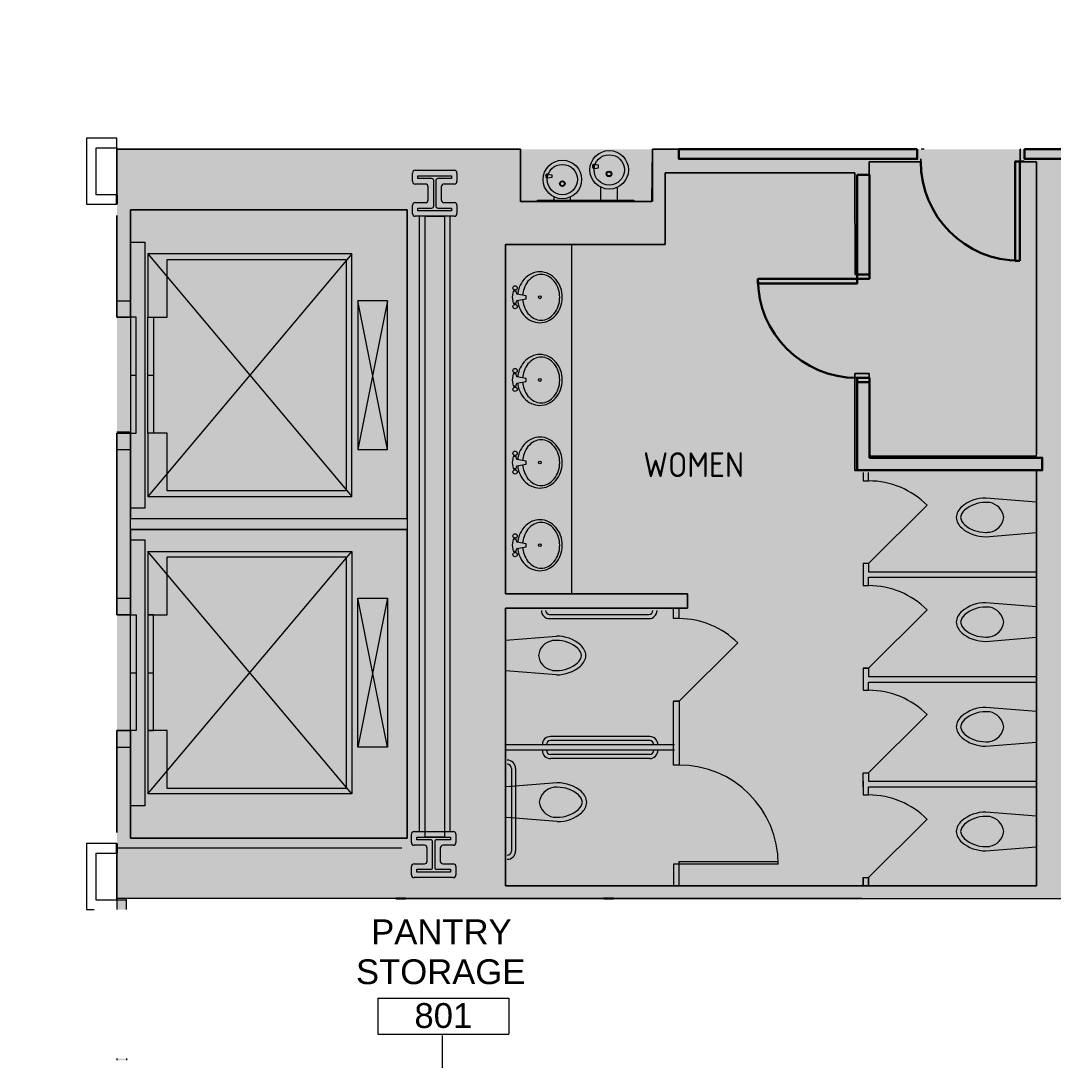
# Model space of a CAD drawing. Header units: inches. Extents: x 1 to 4637, y -664 to 702.
# Drawn here: x 2427.8 to 2802.5, y -177.2 to 200 of the extents above; entities that cross this region are included whole.
import ezdxf

# ---------------------------------------------------------------- set-up
doc = ezdxf.new("R2010")
doc.units = ezdxf.units.IN
doc.header["$MEASUREMENT"] = 0
for name, color, linetype, lineweight in [('A-AREA-IDEN', 2, 'Continuous', 20), ('A-DETL-GENF', 92, 'Continuous', 9), ('A-DOOR', 31, 'Continuous', 9), ('A-WALL', 113, 'Continuous', 50), ('A-WALL-PATT', 111, 'Continuous', 13), ('B-BASE', 7, 'Continuous', 9), ('BB-PART-WALL', 7, 'Continuous', 9), ('MA-2900-8th-120718_dwg', 7, 'Continuous', 9), ('NABCA_dwg', 8, 'Continuous', 9), ('Q-CASE', 31, 'Continuous', 9), ('WB-N-Part', 7, 'Continuous', 9)]:
    doc.layers.add(name, color=color, linetype=linetype, lineweight=lineweight)
doc.styles.add('Arial', font='arial.ttf', dxfattribs={"height": 9})
doc.styles.add('ISOCP', font='isocp___.ttf', dxfattribs={"height": 9})

# ---------------------------------------------------------------- blocks, each defined once
blk = doc.blocks.new('NABCA_dwg_MA-2900-8th-120718_dwg-2391440-New Construction - Test Fit Plan-2421454-New Construction - Tel_Data_Elec Plan')
at = {"layer": 'A-DOOR'}
h = blk.add_hatch(color=7, dxfattribs=at)
h.paths.add_polyline_path([(-6669.92, -3171.61), (-6665.42, -3171.61), (-6665.42, -3170.11), (-6669.92, -3170.11)], flags=0)
h.paths.add_polyline_path([(-6665.48, -3134.11), (-6665.42, -3134.11), (-6665.42, -3132.61), (-6669.92, -3132.61), (-6669.92, -3134.11)], flags=0)
at = {"layer": 'A-WALL-PATT', "lineweight": 9}
h = blk.add_hatch(color=7, dxfattribs=at)
h.paths.add_polyline_path([(-6604.73, -3090.6), (-6489.58, -3090.6), (-6489.58, -3087.1), (-6609.08, -3087.1), (-6609.08, -3090.6)], flags=0)
h.paths.add_polyline_path([(-6670.73, -3090.6), (-6648.08, -3090.6), (-6648.08, -3087.1), (-6734.58, -3087.1), (-6734.58, -3090.6), (-6708.88, -3090.6)], flags=0)
h = blk.add_hatch(color=7, dxfattribs=at)
h.paths.add_polyline_path([(-6669.92, -3203.61), (-6665.42, -3203.61), (-6665.42, -3171.61), (-6669.92, -3171.61), (-6669.92, -3199.16)], flags=0)
h.paths.add_polyline_path([(-6669.92, -3132.61), (-6665.42, -3132.61), (-6665.42, -3096.36), (-6669.92, -3096.36), (-6669.92, -3132.48)], flags=0)
blk.add_hatch(color=7, dxfattribs=at).paths.add_polyline_path([(-6604.73, -3203.61), (-6602.67, -3203.61), (-6602.67, -3199.11), (-6665.42, -3199.11), (-6665.42, -3203.61)], flags=0)
at = {"layer": 'B-BASE'}
h = blk.add_hatch(color=256, dxfattribs=at)
h.paths.add_polyline_path([(-6416.73, -3359.1), (-6415.31, -3357.79), (-6414.14, -3359.1), (-6142.46, -3359.09), (-6142.46, -3205.14), (-6143.67, -3205.14), (-6143.67, -3197.14), (-6142.46, -3197.14), (-6142.46, -3112.14), (-6144.21, -3112.14), (-6144.21, -3110.64), (-6142.46, -3110.64), (-6142.46, -3087.1), (-6153.09, -3087.1), (-6153.09, -3091.73), (-6147.09, -3091.73), (-6147.09, -3201.83), (-6153.09, -3201.83), (-6153.09, -3206.46), (-6147.09, -3206.46), (-6147.09, -3354.48), (-6243.09, -3354.48), (-6243.09, -3206.46), (-6189.09, -3206.4), (-6189.09, -3201.83), (-6243.09, -3201.83), (-6243.09, -3091.73), (-6189.09, -3091.73), (-6189.09, -3087.1), (-6330.83, -3087.1), (-6330.83, -3091.6), (-6266.33, -3091.6), (-6266.33, -3330.1), (-6366.33, -3330.1), (-6366.33, -3091.6), (-6362.33, -3091.6), (-6362.03, -3087.1), (-6375.33, -3087.1), (-6375.33, -3095.35), (-6393.46, -3095.35), (-6393.46, -3087.1), (-6409.29, -3087.1), (-6409.29, -3089.75), (-6415.29, -3089.75), (-6415.29, -3094.38), (-6409.29, -3094.38), (-6409.29, -3104.5), (-6415.29, -3104.5), (-6415.29, -3109.13), (-6409.33, -3109.13), (-6409.33, -3314.98), (-6560.46, -3314.98), (-6560.46, -3272.77), (-6584.48, -3272.77), (-6584.48, -3118.23), (-6469.29, -3118.23), (-6469.29, -3109.13), (-6451.29, -3109.13), (-6451.29, -3104.5), (-6457.29, -3104.5), (-6457.29, -3094.38), (-6451.33, -3094.38), (-6451.33, -3089.75), (-6457.29, -3089.75), (-6457.29, -3087.1), (-6489.58, -3087.1), (-6489.58, -3090.6), (-6543.45, -3091.13), (-6543.45, -3090.6), (-6562.94, -3090.6), (-6562.94, -3091.32), (-6594.77, -3091.63), (-6594.77, -3090.6), (-6610.58, -3090.6), (-6610.58, -3087.1), (-6610.73, -3087.1), (-6610.73, -3091.73), (-6604.73, -3091.73), (-6604.73, -3198.48), (-6665.42, -3198.48), (-6665.42, -3199.11), (-6602.67, -3199.11), (-6602.67, -3203.61), (-6669.92, -3203.61), (-6669.92, -3170.11), (-6665.48, -3170.11), (-6665.48, -3168.48), (-6670.73, -3168.56), (-6670.73, -3203.73), (-6604.73, -3203.73), (-6604.73, -3354.48), (-6797.5, -3354.48), (-6797.5, -3253.73), (-6731.5, -3253.73), (-6731.5, -3248.48), (-6797.5, -3248.48), (-6797.5, -3121.73), (-6739.5, -3121.73), (-6739.5, -3095.73), (-6670.73, -3095.73), (-6670.65, -3132.48), (-6669.92, -3132.48), (-6669.92, -3096.36), (-6665.48, -3096.36), (-6665.48, -3091.73), (-6646.73, -3091.73), (-6646.73, -3090.6), (-6734.58, -3090.6), (-6734.58, -3087.1), (-6744.12, -3087.1), (-6744.37, -3106.1), (-6792.12, -3106.1), (-6792.12, -3087.1), (-6938.58, -3087.1), (-6938.58, -3148.1), (-6933.58, -3148.1), (-6933.58, -3109.1), (-6833.2, -3109.1), (-6833.2, -3221.1), (-6933.58, -3221.1), (-6933.58, -3190.1), (-6938.58, -3190.1), (-6938.58, -3256.1), (-6933.58, -3256.1), (-6933.58, -3225.1), (-6833.2, -3225.1), (-6833.2, -3337.1), (-6933.58, -3337.1), (-6933.58, -3298.1), (-6938.58, -3298.1), (-6938.58, -3359.1), (-6928.56, -3359.09), (-6471.28, -3359.1)], flags=0)
h.paths.add_polyline_path([(-6415.14, -3357.6), (-6416.48, -3357.6), (-6415.14, -3349.6), (-6398.48, -3349.6), (-6411.67, -3357.6), (-6414.72, -3357.6)], flags=0)
h.paths.add_polyline_path([(-6352.48, -3357.6), (-6358.67, -3357.6), (-6263.04, -3355.02), (-6263.04, -3357.6), (-6347.56, -3357.6)], flags=0)
h.paths.add_polyline_path([(-6543.88, -3357.6), (-6543.88, -3355.97), (-6477.71, -3357.6)], flags=0)
h.paths.add_polyline_path([(-6394.36, -3347.1), (-6414.72, -3347.1), (-6413.38, -3339.1), (-6381.17, -3339.1), (-6381.83, -3339.5)], flags=0)
h.paths.add_polyline_path([(-6405.83, -3331.1), (-6405.83, -3265.1), (-6381.83, -3265.1), (-6381.83, -3331.1), (-6396.74, -3331.1)], flags=0)
h.paths.add_polyline_path([(-6565.13, -3331.1), (-6580.98, -3331.1), (-6580.98, -3277.1), (-6563.96, -3277.1), (-6563.96, -3331.1)], flags=0)
h.paths.add_polyline_path([(-6375.33, -3261.6), (-6404.4, -3261.6), (-6404.4, -3194.15), (-6375.33, -3194.15), (-6375.33, -3215.8)], flags=0)
h.paths.add_polyline_path([(-6819.7, -3235.92), (-6826.7, -3230.31), (-6826.7, -3226.08), (-6819.7, -3231.45)], flags=0)
h.paths.add_polyline_path([(-6381.83, -3190.65), (-6405.83, -3190.65), (-6405.83, -3112.63), (-6381.83, -3112.63), (-6381.83, -3131.04)], flags=0)
h.paths.add_polyline_path([(-6819.7, -3113.87), (-6826.54, -3111.46), (-6819.7, -3111.46)], flags=0)
h.paths.add_polyline_path([(-6583.06, -3112.6), (-6594.77, -3112.6), (-6594.77, -3100.6), (-6562.94, -3100.6), (-6562.94, -3112.6)], flags=0)
h.paths.add_polyline_path([(-6543.45, -3112.6), (-6543.45, -3100.6), (-6473.41, -3100.6), (-6473.41, -3112.6)], flags=0)
h.paths.add_polyline_path([(-6473.41, -3096.23), (-6480.48, -3096.23), (-6489.58, -3090.6), (-6485.69, -3090.35), (-6484.21, -3091.58), (-6466.5, -3094.82), (-6459.1, -3088.62), (-6458.79, -3088.62), (-6458.79, -3096.23), (-6471.28, -3096.23)], flags=0)
h = blk.add_hatch(color=256, dxfattribs=at)
h.paths.add_polyline_path([(-6819.7, -3235.92), (-6819.7, -3231.45), (-6826.7, -3226.08), (-6826.7, -3230.31), (-6825.28, -3231.45)], flags=0)
h.paths.add_polyline_path([(-6819.7, -3113.87), (-6819.7, -3111.46), (-6826.54, -3111.46), (-6821.66, -3113.18)], flags=0)
at = {"layer": 'BB-PART-WALL'}
h = blk.add_hatch(color=256, dxfattribs=at)
h.paths.add_polyline_path([(-6935.08, -3417.74), (-6935.08, -3417.14), (-6938.58, -3417.14), (-6938.58, -3417.74), (-6937.97, -3417.74)], flags=0)
h.paths.add_polyline_path([(-6938.58, -3363.1), (-6935.08, -3363.1), (-6935.08, -3359.6), (-6938.58, -3359.6)], flags=0)
at = {"layer": 'A-DOOR', "color": 10, "lineweight": 30}
for p, q in [((-6609.3, -3091.6), (-6610.8, -3091.6)), ((-6669.92, -3132.48), (-6670.73, -3132.48))]:
    blk.add_line(p, q, dxfattribs=at)
at = {"layer": 'A-DOOR', "color": 10, "lineweight": 30, "flags": 128}
for points in [[(-6610.8, -3127.6), (-6612.55, -3127.6), (-6612.55, -3091.6), (-6610.8, -3091.6)], [(-6705.92, -3134.11), (-6705.92, -3135.86), (-6669.92, -3135.86), (-6669.92, -3134.11)], [(-6669.92, -3132.61), (-6669.92, -3134.11), (-6665.42, -3134.11), (-6665.42, -3132.61)], [(-6665.42, -3171.61), (-6665.42, -3170.11), (-6669.92, -3170.11), (-6669.92, -3171.61)]]:
    blk.add_lwpolyline(points, close=True, dxfattribs=at)
at = {"layer": 'A-DOOR', "color": 10, "lineweight": 30}
for centre in [(-6610.8, -3091.6), (-6669.92, -3134.11)]:
    blk.add_arc(centre, 36, 180, 270, dxfattribs=at)
at = {"layer": 'A-WALL', "color": 10, "lineweight": 30}
for p, q in [((-6938.58, -3107.1), (-6938.58, -3103.6)), ((-6938.58, -3342.6), (-6938.58, -3339.1)), ((-6833.83, -3359.09), (-6837.33, -3359.09)), ((-6758.33, -3359.09), (-6761.83, -3359.09))]:
    blk.add_line(p, q, dxfattribs=at)
at = {"layer": 'A-WALL', "color": 10, "lineweight": 30, "flags": 128}
for points in [[(-6648.08, -3087.1), (-6734.58, -3087.1), (-6734.58, -3090.6), (-6648.08, -3090.6)], [(-6669.92, -3096.36), (-6669.92, -3132.61), (-6665.42, -3132.61), (-6665.42, -3096.36)], [(-6665.42, -3199.11), (-6665.42, -3171.61), (-6669.92, -3171.61), (-6669.92, -3203.61), (-6602.67, -3203.61), (-6602.67, -3199.11)]]:
    blk.add_lwpolyline(points, close=True, dxfattribs=at)
blk.add_lwpolyline([(-6489.58, -3087.1), (-6609.08, -3087.1), (-6609.08, -3090.6), (-6489.58, -3090.6)], dxfattribs=at)
at = {"layer": 'B-BASE'}
for p, q in [((-6645.61, -3087.1), (-6646.58, -3087.1)), ((-6831.28, -3098.75), (-6831.28, -3095.75)), ((-6830.28, -3094.75), (-6816.12, -3094.75)), ((-6815.12, -3095.75), (-6815.12, -3098.75)), ((-6826.58, -3099.75), (-6830.28, -3099.75)), ((-6825.58, -3105.46), (-6825.58, -3100.75)), ((-6823.58, -3107.71), (-6823.58, -3098.5)), ((-6822.83, -3098.5), (-6822.83, -3107.71)), ((-6820.83, -3100.75), (-6820.83, -3105.46)), ((-6816.12, -3099.75), (-6819.83, -3099.75)), ((-6831.28, -3110.46), (-6831.28, -3107.46)), ((-6830.28, -3106.46), (-6826.58, -3106.46)), ((-6819.83, -3106.46), (-6816.12, -3106.46)), ((-6815.12, -3107.46), (-6815.12, -3110.46)), ((-6816.12, -3111.46), (-6830.28, -3111.46)), ((-6828.7, -3334.75), (-6828.7, -3111.46)), ((-6817.7, -3111.46), (-6817.7, -3334.75)), ((-6938.58, -3142.1), (-6933.58, -3142.1)), ((-6933.58, -3169.1), (-6931.58, -3169.1)), ((-6927.33, -3169.1), (-6925.33, -3169.1)), ((-6938.58, -3189.67), (-6933.58, -3189.67)), ((-6938.58, -3196.1), (-6933.58, -3196.1)), ((-6933.58, -3221.1), (-6833.2, -3221.1)), ((-6933.58, -3225.1), (-6833.2, -3225.1)), ((-6927.33, -3233.1), (-6853.33, -3233.1)), ((-6938.58, -3250.1), (-6933.58, -3250.1)), ((-6734.5, -3257.48), (-6734.5, -3253.73)), ((-6745.5, -3256.1), (-6781.5, -3256.1)), ((-6745.5, -3257.6), (-6781.5, -3257.6)), ((-6734.5, -3287.48), (-6713.23, -3266.31)), ((-6933.58, -3277.1), (-6931.58, -3277.1)), ((-6927.33, -3277.1), (-6925.33, -3277.1)), ((-6938.58, -3298.1), (-6938.58, -3335.1)), ((-6745.18, -3300.26), (-6781.18, -3300.26)), ((-6938.58, -3304.1), (-6933.58, -3304.1)), ((-6736.18, -3303.26), (-6797.18, -3303.26)), ((-6745.18, -3301.76), (-6781.18, -3301.76)), ((-6736.18, -3305.26), (-6797.18, -3305.26)), ((-6745.18, -3306.76), (-6781.18, -3306.76)), ((-6745.18, -3308.26), (-6781.18, -3308.26)), ((-6795.37, -3311.83), (-6795.37, -3341.83)), ((-6793.87, -3311.83), (-6793.87, -3341.83)), ((-6830.66, -3334.75), (-6816.5, -3334.75)), ((-6831.66, -3338.75), (-6831.66, -3335.75)), ((-6823.95, -3347.71), (-6823.95, -3338.5)), ((-6823.2, -3338.5), (-6823.2, -3347.71)), ((-6815.5, -3335.75), (-6815.5, -3338.75)), ((-6938.58, -3340.6), (-6835.08, -3340.6)), ((-6826.95, -3339.75), (-6830.66, -3339.75)), ((-6825.95, -3345.46), (-6825.95, -3340.75)), ((-6821.2, -3340.75), (-6821.2, -3345.46)), ((-6816.5, -3339.75), (-6820.2, -3339.75)), ((-6831.66, -3350.46), (-6831.66, -3347.46)), ((-6830.66, -3346.46), (-6826.95, -3346.46)), ((-6820.2, -3346.46), (-6816.5, -3346.46)), ((-6815.5, -3347.46), (-6815.5, -3350.46)), ((-6816.5, -3351.46), (-6830.66, -3351.46))]:
    blk.add_line(p, q, dxfattribs=at)
at = {"layer": 'B-BASE', "flags": 128}
for points in [[(-6938.58, -3086.6), (-6938.58, -3103.6)], [(-6665.48, -3096.36), (-6665.48, -3091.73), (-6646.73, -3091.73), (-6646.73, -3090.6), (-6646.73, -3091.73), (-6665.48, -3091.73)], [(-6938.58, -3111.1), (-6938.58, -3113.6), (-6938.58, -3148.1), (-6933.58, -3148.1), (-6933.58, -3190.1), (-6931.58, -3190.1), (-6931.58, -3148.1), (-6933.58, -3148.1), (-6933.58, -3109.1), (-6833.2, -3109.1), (-6833.2, -3337.1), (-6933.58, -3337.1), (-6933.58, -3298.1), (-6933.58, -3256.1), (-6931.58, -3256.1), (-6931.58, -3298.1), (-6933.58, -3298.1), (-6938.58, -3298.1), (-6938.58, -3335.1), (-6938.58, -3298.1), (-6933.58, -3298.1), (-6933.58, -3337.1), (-6833.2, -3337.1), (-6833.2, -3225.1), (-6933.58, -3225.1), (-6933.58, -3256.1), (-6938.58, -3256.1), (-6938.58, -3190.1), (-6933.58, -3190.1), (-6933.58, -3221.1), (-6833.2, -3221.1), (-6833.2, -3109.1), (-6933.58, -3109.1), (-6933.58, -3148.1), (-6938.58, -3148.1)], [(-6819.7, -3111.46), (-6819.7, -3336.75), (-6826.7, -3336.75), (-6826.7, -3111.46)], [(-6773.5, -3248.48), (-6797.5, -3248.48), (-6797.5, -3121.73), (-6773.5, -3121.73)], [(-6927.33, -3148.1), (-6925.33, -3148.1), (-6925.33, -3190.1), (-6927.33, -3190.1)], [(-6927.33, -3298.1), (-6925.33, -3298.1), (-6925.33, -3256.1), (-6927.33, -3256.1)], [(-6736.5, -3287.48), (-6734.5, -3287.48)]]:
    blk.add_lwpolyline(points, close=True, dxfattribs=at)
for points in [[(-6744.37, -3106.1), (-6792.12, -3106.1), (-6792.12, -3087.1), (-6836.72, -3087.1), (-6938.58, -3087.1), (-6792.12, -3087.1), (-6792.12, -3106.1), (-6744.37, -3106.1), (-6744.12, -3087.1), (-6734.58, -3087.1), (-6744.12, -3087.1), (-6744.12, -3106.1)], [(-6604.73, -3198.48), (-6665.42, -3198.48), (-6604.73, -3198.48), (-6604.73, -3091.73), (-6610.73, -3091.73), (-6610.73, -3087.1), (-6610.58, -3087.1), (-6610.73, -3087.1), (-6610.73, -3091.73), (-6604.73, -3091.73), (-6604.73, -3197.73)], [(-6824.33, -3097.75), (-6829.28, -3097.75), (-6829.28, -3096.75), (-6817.12, -3096.75), (-6817.12, -3097.75), (-6822.08, -3097.75)], [(-6670.73, -3168.56), (-6670.73, -3203.73), (-6604.73, -3203.73), (-6604.73, -3354.48), (-6797.5, -3354.48), (-6797.5, -3253.73), (-6731.5, -3253.73), (-6731.5, -3248.48), (-6797.5, -3248.48), (-6797.5, -3121.73), (-6739.5, -3121.73), (-6739.5, -3095.73), (-6670.73, -3095.73), (-6670.65, -3132.48), (-6669.92, -3132.48)], [(-6670.65, -3132.48), (-6670.73, -3095.73), (-6739.5, -3095.73), (-6739.5, -3121.73), (-6797.5, -3121.73), (-6797.5, -3248.48), (-6731.5, -3248.48), (-6731.5, -3253.73), (-6797.5, -3253.73), (-6797.5, -3354.48), (-6604.73, -3354.48), (-6604.73, -3203.73), (-6670.73, -3203.73), (-6670.73, -3168.56), (-6665.48, -3168.48), (-6665.48, -3170.11), (-6665.48, -3168.48), (-6670.73, -3168.48)], [(-6822.08, -3108.46), (-6817.12, -3108.46), (-6817.12, -3109.46), (-6829.28, -3109.46), (-6829.28, -3108.46), (-6824.33, -3108.46)], [(-6933.58, -3120.83), (-6928.45, -3120.83), (-6928.45, -3169.1), (-6928.45, -3217.37), (-6933.58, -3217.37)], [(-6853.33, -3125.1), (-6927.33, -3125.1), (-6853.33, -3213.1), (-6853.33, -3125.1), (-6927.33, -3213.1), (-6853.33, -3213.1)], [(-6927.33, -3125.1), (-6927.33, -3148.1), (-6920.33, -3148.1), (-6920.33, -3127.1), (-6855.33, -3127.1), (-6855.33, -3211.1), (-6920.33, -3211.1), (-6920.33, -3190.1), (-6927.33, -3190.1), (-6927.33, -3213.1)], [(-6840.38, -3196.1), (-6840.38, -3142.1), (-6851.13, -3196.1)], [(-6840.38, -3142.1), (-6851.11, -3142.1), (-6851.11, -3196.1), (-6840.38, -3196.1), (-6851.13, -3142.1)], [(-6938.58, -3190.1), (-6938.58, -3256.1), (-6933.58, -3256.1), (-6933.58, -3190.1)], [(-6667.73, -3204.48), (-6667.73, -3207.48), (-6665.73, -3207.48), (-6665.73, -3204.48)], [(-6644.47, -3216.31), (-6665.73, -3237.48), (-6665.73, -3240.48), (-6604.73, -3240.48)], [(-6933.58, -3228.83), (-6928.45, -3228.83), (-6928.45, -3277.1), (-6928.45, -3325.37), (-6933.58, -3325.37)], [(-6853.33, -3321.1), (-6927.33, -3233.1), (-6927.33, -3256.1), (-6920.33, -3256.1), (-6920.33, -3235.1), (-6855.33, -3235.1), (-6855.33, -3319.1), (-6920.33, -3319.1), (-6920.33, -3298.1), (-6927.33, -3298.1), (-6927.33, -3321.1), (-6853.33, -3233.1), (-6853.33, -3321.1), (-6927.33, -3321.1)], [(-6665.73, -3237.48), (-6667.73, -3237.48), (-6667.73, -3245.48), (-6665.73, -3245.48), (-6665.73, -3242.48), (-6604.73, -3242.48)], [(-6840.38, -3250.1), (-6840.38, -3304.1), (-6851.13, -3250.1)], [(-6840.38, -3304.1), (-6851.11, -3304.1), (-6851.11, -3250.1), (-6840.38, -3250.1), (-6851.13, -3304.1)], [(-6734.43, -3257.48), (-6736.5, -3257.48), (-6736.5, -3253.73)], [(-6644.47, -3254.31), (-6665.73, -3275.48), (-6667.73, -3275.48), (-6665.73, -3275.48), (-6665.73, -3278.48), (-6604.73, -3278.48)], [(-6667.73, -3275.48), (-6667.73, -3283.48), (-6665.73, -3283.48), (-6665.73, -3280.48), (-6604.73, -3280.48)], [(-6734.5, -3287.6), (-6734.5, -3310.6), (-6736.5, -3310.6), (-6736.5, -3287.6)], [(-6644.47, -3292.31), (-6665.73, -3313.48), (-6665.73, -3316.48), (-6604.73, -3316.48)], [(-6667.73, -3318.48), (-6667.73, -3313.48), (-6665.73, -3313.48)], [(-6667.73, -3316.48), (-6667.73, -3321.48), (-6665.73, -3321.48), (-6665.73, -3318.48), (-6604.73, -3318.48)], [(-6667.73, -3351.48), (-6667.73, -3354.48), (-6667.73, -3351.48), (-6665.73, -3351.48), (-6665.73, -3354.48), (-6665.73, -3351.48), (-6644.47, -3330.31)], [(-6824.7, -3337.75), (-6829.66, -3337.75), (-6829.66, -3336.75), (-6817.5, -3336.75), (-6817.5, -3337.75), (-6822.45, -3337.75)], [(-6938.58, -3342.6), (-6938.58, -3359.6), (-6938.58, -3342.6), (-6938.58, -3359.6)], [(-6698.5, -3346.6), (-6734.5, -3346.6), (-6734.5, -3345.6), (-6698.5, -3345.6)], [(-6822.45, -3348.46), (-6817.5, -3348.46), (-6817.5, -3349.46), (-6829.66, -3349.46), (-6829.66, -3348.46), (-6824.7, -3348.46)], [(-6734.5, -3354.48), (-6734.5, -3346.6), (-6736.5, -3346.6), (-6736.5, -3354.48)], [(-6833.83, -3359.1), (-6761.83, -3359.1), (-6833.83, -3359.1), (-6761.83, -3359.1)], [(-6758.33, -3359.1), (-6668.19, -3359.1), (-6758.33, -3359.1), (-6668.19, -3359.1)]]:
    blk.add_lwpolyline(points, dxfattribs=at)
at = {"layer": 'B-BASE'}
for centre, radius, start, end in [((-6830.28, -3095.75), 1, 90, 180), ((-6816.12, -3095.75), 1, 0, 90), ((-6830.28, -3098.75), 1, 180, 270), ((-6826.58, -3100.75), 1, 0, 90), ((-6824.33, -3098.5), 0.75, 0, 90), ((-6822.08, -3098.5), 0.75, 90, 180), ((-6819.83, -3100.75), 1, 90, 180), ((-6816.12, -3098.75), 1, 270, 0), ((-6830.28, -3107.46), 1, 90, 180), ((-6826.58, -3105.46), 1, 270, 0), ((-6824.33, -3107.71), 0.75, 270, 0), ((-6822.08, -3107.71), 0.75, 180, 270), ((-6819.83, -3105.46), 1, 180, 270), ((-6816.12, -3107.46), 1, 0, 90), ((-6830.28, -3110.46), 1, 180, 270), ((-6816.12, -3110.46), 1, 270, 0), ((-6665.73, -3237.48), 30, 44.8664, 89.8664), ((-6665.73, -3275.48), 30, 44.8664, 89.8664), ((-6781.5, -3254.48), 3, 180, 270), ((-6781.5, -3254.48), 1.5, 180, 270), ((-6745.5, -3254.48), 1.5, 270, 0), ((-6745.5, -3254.48), 3, 270, 0), ((-6734.5, -3287.48), 30, 44.8664, 89.8664), ((-6665.73, -3313.48), 30, 44.8664, 89.8664), ((-6781.18, -3303.26), 3, 90, 180), ((-6745.18, -3303.26), 3, 0, 90), ((-6781.18, -3303.26), 1.5, 90, 180), ((-6745.18, -3303.26), 1.5, 0, 90), ((-6781.18, -3305.26), 3, 180, 270), ((-6781.18, -3305.26), 1.5, 180, 270), ((-6745.18, -3305.26), 1.5, 270, 0), ((-6745.18, -3305.26), 3, 270, 0), ((-6796.87, -3311.83), 3, 0, 90), ((-6796.87, -3311.83), 1.5, 0, 90), ((-6734.5, -3346.6), 36, 0, 90), ((-6665.73, -3351.48), 30, 44.8664, 89.8664), ((-6830.66, -3335.75), 1, 90, 180), ((-6816.5, -3335.75), 1, 0, 90), ((-6824.7, -3338.5), 0.75, 0, 90), ((-6822.45, -3338.5), 0.75, 90, 180), ((-6830.66, -3338.75), 1, 180, 270), ((-6826.95, -3340.75), 1, 0, 90), ((-6820.2, -3340.75), 1, 90, 180), ((-6816.5, -3338.75), 1, 270, 0), ((-6796.87, -3341.83), 1.5, 270, 0), ((-6796.87, -3341.83), 3, 270, 0), ((-6826.95, -3345.46), 1, 270, 360), ((-6820.2, -3345.46), 1, 180, 270), ((-6830.66, -3347.46), 1, 90, 180), ((-6824.7, -3347.71), 0.75, 270, 0), ((-6822.45, -3347.71), 0.75, 180, 270), ((-6816.5, -3347.46), 1, 0, 90), ((-6830.66, -3350.46), 1, 180, 270), ((-6816.5, -3350.46), 1, 270, 0)]:
    blk.add_arc(centre, radius, start, end, dxfattribs=at)
at = {"layer": 'BB-PART-WALL'}
blk.add_line((-6938.58, -3417.14), (-6938.58, -3417.74), dxfattribs=at)
at = {"layer": 'BB-PART-WALL', "flags": 128}
blk.add_lwpolyline([(-6935.08, -3363.1), (-6935.08, -3359.09), (-6938.58, -3359.1), (-6938.58, -3363.1)], dxfattribs=at)
at = {"layer": 'MA-2900-8th-120718_dwg'}
for p, q in [((-6762.87, -3105.6), (-6762.87, -3100.93)), ((-6756.87, -3105.6), (-6756.87, -3100.93)), ((-6779.87, -3105.6), (-6779.87, -3104.43)), ((-6773.87, -3105.6), (-6773.87, -3104.43)), ((-6797.5, -3305.93), (-6797.5, -3316.98)), ((-6778.72, -3317.09), (-6797.18, -3318.58)), ((-6778.72, -3331.13), (-6797.18, -3329.64))]:
    blk.add_line(p, q, dxfattribs=at)
at = {"layer": 'MA-2900-8th-120718_dwg', "flags": 128}
for points in [[(-6765.23, -3094.1), (-6763.73, -3093.85), (-6763.73, -3092.85), (-6765.23, -3092.6), (-6765.43, -3092.85), (-6765.43, -3093.85)], [(-6780.73, -3097.35), (-6782.23, -3097.6), (-6782.43, -3097.35), (-6782.43, -3096.35), (-6782.23, -3096.1), (-6780.73, -3096.35)], [(-6750.87, -3106.1), (-6785.87, -3106.1), (-6785.87, -3105.6), (-6750.87, -3105.6)], [(-6789.95, -3141.42), (-6789.95, -3140.28), (-6793.37, -3139.73), (-6793.64, -3138.68), (-6794.73, -3138.68), (-6795.1, -3140.85), (-6794.73, -3143.02), (-6793.64, -3143.02), (-6793.37, -3141.97)], [(-6789.95, -3171.42), (-6789.95, -3170.28), (-6793.37, -3169.73), (-6793.64, -3168.68), (-6794.73, -3168.68), (-6795.1, -3170.85), (-6794.73, -3173.02), (-6793.64, -3173.02), (-6793.37, -3171.97)], [(-6789.95, -3201.42), (-6789.95, -3200.28), (-6793.37, -3199.73), (-6793.64, -3198.68), (-6794.73, -3198.68), (-6795.1, -3200.85), (-6794.73, -3203.02), (-6793.64, -3203.02), (-6793.37, -3201.97)], [(-6789.95, -3231.42), (-6789.95, -3230.28), (-6793.37, -3229.73), (-6793.64, -3228.68), (-6794.73, -3228.68), (-6795.1, -3230.85), (-6794.73, -3233.02), (-6793.64, -3233.02), (-6793.37, -3231.97)]]:
    blk.add_lwpolyline(points, close=True, dxfattribs=at)
for points in [[(-6623.2, -3227.75), (-6604.73, -3226.25), (-6604.73, -3215.2), (-6623.2, -3213.71)], [(-6623.2, -3265.75), (-6604.73, -3264.25), (-6604.73, -3253.2), (-6623.2, -3251.71)], [(-6779.03, -3277.87), (-6797.5, -3276.38), (-6797.5, -3265.32), (-6779.03, -3263.83)], [(-6623.2, -3303.75), (-6604.73, -3302.25), (-6604.73, -3291.2), (-6623.2, -3289.71)], [(-6623.2, -3341.75), (-6604.73, -3340.25), (-6604.73, -3329.2), (-6623.2, -3327.71)]]:
    blk.add_lwpolyline(points, dxfattribs=at)
at = {"layer": 'MA-2900-8th-120718_dwg'}
for centre, radius in [((-6759.87, -3094.6), 7), ((-6759.87, -3094.6), 5.5), ((-6776.87, -3098.1), 7), ((-6776.87, -3098.1), 5.5), ((-6759.93, -3096.07), 1), ((-6759.93, -3096.07), 0.75), ((-6776.87, -3099.6), 1), ((-6776.87, -3099.6), 0.75), ((-6794.06, -3137.47), 0.787), ((-6785.01, -3140.85), 0.5), ((-6794.06, -3144.24), 0.787), ((-6794.06, -3167.47), 0.787), ((-6785.01, -3170.85), 0.5), ((-6794.06, -3174.24), 0.787), ((-6794.06, -3197.47), 0.787), ((-6785.01, -3200.85), 0.5), ((-6794.06, -3204.24), 0.787), ((-6794.06, -3227.47), 0.787), ((-6785.01, -3230.85), 0.5), ((-6794.06, -3234.24), 0.787)]:
    blk.add_circle(centre, radius, dxfattribs=at)
for centre, radius, start, end in [((-6765.23, -3093.35), 0.75, 90.0012, 269.9988), ((-6782.23, -3096.85), 0.75, 90.0012, 269.9988), ((-6783.82, -3140.44), 9.26, 138.3471, 159.6643), ((-6784.55, -3139.79), 8.28, 114.8989, 138.3471), ((-6783.9, -3139.43), 7.02, 116.9681, 140.8524), ((-6785.01, -3138.79), 7.18, 89.6853, 114.8989), ((-6784.57, -3138.1), 5.53, 90, 116.9681), ((-6785.01, -3138.79), 7.18, 64.4716, 89.6853), ((-6784.57, -3138.1), 5.53, 63.0319, 90), ((-6785.25, -3139.43), 7.02, 39.1476, 63.0319), ((-6785.49, -3139.79), 8.28, 41.0235, 64.4716), ((-6786.23, -3140.43), 9.26, 19.7063, 41.0235), ((-6782.67, -3140.87), 10.48, 159.6643, 174.0174), ((-6781.17, -3140.85), 10.15, 161.3662, 175.5653), ((-6782.84, -3140.29), 8.39, 140.8524, 161.3662), ((-6786.31, -3140.29), 8.39, 18.6338, 39.1476), ((-6787.98, -3140.85), 10.15, 0, 18.6338), ((-6787.38, -3140.84), 10.48, 359.6853, 19.7063), ((-6782.67, -3140.87), 10.48, 185.8222, 199.7063), ((-6781.17, -3140.85), 10.15, 184.4347, 198.6338), ((-6787.98, -3140.85), 10.15, 341.3662, 0), ((-6787.38, -3140.84), 10.48, 339.6643, 359.6853), ((-6783.82, -3141.28), 9.26, 199.7063, 221.0235), ((-6782.84, -3141.41), 8.39, 198.6338, 219.1476), ((-6786.31, -3141.41), 8.39, 320.8524, 341.3662), ((-6786.23, -3141.27), 9.26, 318.3471, 339.6643), ((-6784.56, -3141.92), 8.28, 221.0235, 244.4716), ((-6783.9, -3142.28), 7.02, 219.1476, 243.0319), ((-6785.04, -3142.91), 7.18, 244.4716, 269.6853), ((-6784.57, -3143.61), 5.53, 243.0319, 270), ((-6785.04, -3142.91), 7.18, 269.6853, 294.8989), ((-6784.57, -3143.61), 5.53, 270, 296.9681), ((-6785.25, -3142.28), 7.02, 296.9681, 320.8524), ((-6785.5, -3141.91), 8.28, 294.8989, 318.3471), ((-6783.82, -3170.44), 9.26, 138.3471, 159.6643), ((-6782.84, -3170.29), 8.39, 140.8524, 161.3662), ((-6784.55, -3169.79), 8.28, 114.8989, 138.3471), ((-6783.9, -3169.43), 7.02, 116.9681, 140.8524), ((-6785.01, -3168.79), 7.18, 89.6853, 114.8989), ((-6784.57, -3168.1), 5.53, 90, 116.9681), ((-6785.01, -3168.79), 7.18, 64.4716, 89.6853), ((-6784.57, -3168.1), 5.53, 63.0319, 90), ((-6785.25, -3169.43), 7.02, 39.1476, 63.0319), ((-6785.49, -3169.79), 8.28, 41.0235, 64.4716), ((-6786.31, -3170.29), 8.39, 18.6338, 39.1476), ((-6786.23, -3170.43), 9.26, 19.7063, 41.0235), ((-6782.67, -3170.87), 10.48, 159.6643, 174.0174), ((-6781.17, -3170.85), 10.15, 161.3662, 175.5653), ((-6787.98, -3170.85), 10.15, 0, 18.6338), ((-6787.38, -3170.84), 10.48, 359.6853, 19.7063), ((-6782.67, -3170.87), 10.48, 185.8222, 199.7063), ((-6781.17, -3170.85), 10.15, 184.4347, 198.6338), ((-6787.98, -3170.85), 10.15, 341.3662, 0), ((-6787.38, -3170.84), 10.48, 339.6643, 359.6853), ((-6783.82, -3171.28), 9.26, 199.7063, 221.0235), ((-6782.84, -3171.41), 8.39, 198.6338, 219.1476), ((-6786.31, -3171.41), 8.39, 320.8524, 341.3662), ((-6786.23, -3171.27), 9.26, 318.3471, 339.6643), ((-6784.56, -3171.92), 8.28, 221.0235, 244.4716), ((-6783.9, -3172.28), 7.02, 219.1476, 243.0319), ((-6785.04, -3172.91), 7.18, 244.4716, 269.6853), ((-6784.57, -3173.61), 5.53, 243.0319, 270), ((-6785.04, -3172.91), 7.18, 269.6853, 294.8989), ((-6784.57, -3173.61), 5.53, 270, 296.9681), ((-6785.25, -3172.28), 7.02, 296.9681, 320.8524), ((-6785.5, -3171.91), 8.28, 294.8989, 318.3471), ((-6783.82, -3200.44), 9.26, 138.3471, 159.6643), ((-6782.84, -3200.29), 8.39, 140.8524, 161.3662), ((-6784.55, -3199.79), 8.28, 114.8989, 138.3471), ((-6783.9, -3199.43), 7.02, 116.9681, 140.8524), ((-6785.01, -3198.79), 7.18, 89.6853, 114.8989), ((-6784.57, -3198.1), 5.53, 90, 116.9681), ((-6785.01, -3198.79), 7.18, 64.4716, 89.6853), ((-6784.57, -3198.1), 5.53, 63.0319, 90), ((-6785.25, -3199.43), 7.02, 39.1476, 63.0319), ((-6785.49, -3199.79), 8.28, 41.0235, 64.4716), ((-6786.31, -3200.29), 8.39, 18.6338, 39.1476), ((-6786.23, -3200.43), 9.26, 19.7063, 41.0235), ((-6782.67, -3200.87), 10.48, 159.6643, 174.0174), ((-6781.17, -3200.85), 10.15, 161.3662, 175.5653), ((-6787.98, -3200.85), 10.15, 0, 18.6338), ((-6787.38, -3200.84), 10.48, 359.6853, 19.7063), ((-6782.67, -3200.87), 10.48, 185.8222, 199.7063), ((-6781.17, -3200.85), 10.15, 184.4347, 198.6338), ((-6787.98, -3200.85), 10.15, 341.3662, 0), ((-6787.38, -3200.84), 10.48, 339.6643, 359.6853), ((-6783.82, -3201.28), 9.26, 199.7063, 221.0235), ((-6782.84, -3201.41), 8.39, 198.6338, 219.1476), ((-6786.31, -3201.41), 8.39, 320.8524, 341.3662), ((-6786.23, -3201.27), 9.26, 318.3471, 339.6643), ((-6784.56, -3201.92), 8.28, 221.0235, 244.4716), ((-6783.9, -3202.28), 7.02, 219.1476, 243.0319), ((-6785.04, -3202.91), 7.18, 244.4716, 269.6853), ((-6784.57, -3203.61), 5.53, 243.0319, 270), ((-6785.04, -3202.91), 7.18, 269.6853, 294.8989), ((-6784.57, -3203.61), 5.53, 270, 296.9681), ((-6785.25, -3202.28), 7.02, 296.9681, 320.8524), ((-6785.5, -3201.91), 8.28, 294.8989, 318.3471), ((-6623.39, -3226.79), 13.08, 89.1569, 130.8094), ((-6628.14, -3221.28), 5.81, 130.8094, 174.4909), ((-6623.39, -3226.79), 11.49, 89.1569, 130.8094), ((-6623.53, -3254.47), 39.18, 87.3776, 89.53), ((-6622.82, -3221.41), 6.17, 6.3861, 79.9264), ((-6785.01, -3228.79), 7.18, 89.6853, 114.8989), ((-6785.01, -3228.79), 7.18, 64.4716, 89.6853), ((-6628.14, -3220.17), 5.81, 185.5091, 229.1906), ((-6628.14, -3221.28), 4.22, 130.8094, 172.4067), ((-6628.14, -3220.17), 4.22, 187.5933, 229.1906), ((-6622.82, -3220.04), 6.17, 280.0736, 353.6139), ((-6783.82, -3230.44), 9.26, 138.3471, 159.6643), ((-6782.84, -3230.29), 8.39, 140.8524, 161.3662), ((-6784.55, -3229.79), 8.28, 114.8989, 138.3471), ((-6783.9, -3229.43), 7.02, 116.9681, 140.8524), ((-6784.57, -3228.1), 5.53, 90, 116.9681), ((-6784.57, -3228.1), 5.53, 63.0319, 90), ((-6785.25, -3229.43), 7.02, 39.1476, 63.0319), ((-6785.49, -3229.79), 8.28, 41.0235, 64.4716), ((-6786.31, -3230.29), 8.39, 18.6338, 39.1476), ((-6786.23, -3230.43), 9.26, 19.7063, 41.0235), ((-6623.39, -3214.67), 13.08, 229.1906, 270.8432), ((-6623.39, -3214.67), 11.49, 229.1906, 270.8432), ((-6782.67, -3230.87), 10.48, 159.6643, 174.0174), ((-6781.17, -3230.85), 10.15, 161.3662, 175.5653), ((-6787.98, -3230.85), 10.15, 0, 18.6338), ((-6787.38, -3230.84), 10.48, 359.6853, 19.7063), ((-6623.53, -3186.98), 39.18, 270.47, 272.6225), ((-6782.67, -3230.87), 10.48, 185.8222, 199.7063), ((-6781.17, -3230.85), 10.15, 184.4347, 198.6338), ((-6787.98, -3230.85), 10.15, 341.3662, 0), ((-6787.38, -3230.84), 10.48, 339.6643, 359.6853), ((-6783.82, -3231.28), 9.26, 199.7063, 221.0235), ((-6782.84, -3231.41), 8.39, 198.6338, 219.1476), ((-6783.9, -3232.28), 7.02, 219.1476, 243.0319), ((-6785.25, -3232.28), 7.02, 296.9681, 320.8524), ((-6786.31, -3231.41), 8.39, 320.8524, 341.3662), ((-6786.23, -3231.27), 9.26, 318.3471, 339.6643), ((-6784.56, -3231.92), 8.28, 221.0235, 244.4716), ((-6785.04, -3232.91), 7.18, 244.4716, 269.6853), ((-6784.57, -3233.61), 5.53, 243.0319, 270), ((-6785.04, -3232.91), 7.18, 269.6853, 294.8989), ((-6784.57, -3233.61), 5.53, 270, 296.9681), ((-6785.5, -3231.91), 8.28, 294.8989, 318.3471), ((-6623.39, -3264.79), 13.08, 89.1569, 130.8094), ((-6628.14, -3259.28), 5.81, 130.8094, 174.4909), ((-6623.39, -3264.79), 11.49, 89.1569, 130.8094), ((-6623.53, -3292.47), 39.18, 87.3776, 89.53), ((-6622.82, -3259.41), 6.17, 6.3861, 79.9264), ((-6628.14, -3258.17), 5.81, 185.5091, 229.1906), ((-6628.14, -3259.28), 4.22, 130.8094, 172.4067), ((-6628.14, -3258.17), 4.22, 187.5933, 229.1906), ((-6622.82, -3258.04), 6.17, 280.0736, 353.6139), ((-6623.39, -3252.67), 13.08, 229.1906, 270.8432), ((-6623.39, -3252.67), 11.49, 229.1906, 270.8432), ((-6779.41, -3271.54), 6.17, 100.0736, 173.6139), ((-6778.7, -3304.6), 39.18, 90.47, 92.6224), ((-6778.84, -3276.91), 13.08, 49.1906, 90.8431), ((-6778.84, -3276.91), 11.49, 49.1906, 90.8431), ((-6623.53, -3224.98), 39.18, 270.47, 272.6225), ((-6774.09, -3271.41), 4.22, 7.5933, 49.1906), ((-6774.09, -3271.41), 5.81, 5.5091, 49.1906), ((-6779.41, -3270.16), 6.17, 186.3861, 259.9264), ((-6778.84, -3264.79), 11.49, 269.1568, 310.8094), ((-6774.09, -3270.29), 4.22, 310.8094, 352.4067), ((-6774.09, -3270.29), 5.81, 310.8094, 354.4909), ((-6778.7, -3237.11), 39.18, 267.3775, 269.53), ((-6778.84, -3264.79), 13.08, 269.1568, 310.8094), ((-6628.14, -3297.28), 5.81, 130.8094, 174.4909), ((-6623.39, -3302.79), 13.08, 89.1569, 130.8094), ((-6623.39, -3302.79), 11.49, 89.1569, 130.8094), ((-6623.53, -3330.47), 39.18, 87.3776, 89.53), ((-6622.82, -3297.41), 6.17, 6.3861, 79.9264), ((-6628.14, -3296.17), 5.81, 185.5091, 229.1906), ((-6628.14, -3297.28), 4.22, 130.8094, 172.4067), ((-6628.14, -3296.17), 4.22, 187.5933, 229.1906), ((-6622.82, -3296.04), 6.17, 280.0736, 353.6139), ((-6623.39, -3290.67), 13.08, 229.1906, 270.8432), ((-6623.39, -3290.67), 11.49, 229.1906, 270.8432), ((-6623.53, -3262.98), 39.18, 270.47, 272.6225), ((-6779.1, -3324.79), 6.17, 100.0736, 173.6139), ((-6778.38, -3357.85), 39.18, 90.47, 92.6225), ((-6778.53, -3330.17), 13.08, 49.1906, 90.8432), ((-6778.53, -3330.17), 11.49, 49.1906, 90.8432), ((-6773.77, -3324.67), 4.22, 7.5933, 49.1906), ((-6773.77, -3324.67), 5.81, 5.5091, 49.1906), ((-6779.1, -3323.42), 6.17, 186.3861, 259.9264), ((-6778.53, -3318.05), 11.49, 269.1569, 310.8094), ((-6773.77, -3323.55), 4.22, 310.8094, 352.4067), ((-6773.77, -3323.55), 5.81, 310.8094, 354.4909), ((-6778.38, -3290.36), 39.18, 267.3776, 269.53), ((-6778.53, -3318.05), 13.08, 269.1569, 310.8094), ((-6628.14, -3335.28), 5.81, 130.8094, 174.4909), ((-6623.39, -3340.79), 13.08, 89.1569, 130.8094), ((-6623.39, -3340.79), 11.49, 89.1569, 130.8094), ((-6623.53, -3368.47), 39.18, 87.3776, 89.53), ((-6622.82, -3335.41), 6.17, 6.3861, 79.9264), ((-6628.14, -3334.17), 5.81, 185.5091, 229.1906), ((-6628.14, -3335.28), 4.22, 130.8094, 172.4067), ((-6628.14, -3334.17), 4.22, 187.5933, 229.1906), ((-6622.82, -3334.04), 6.17, 280.0736, 353.6139), ((-6623.39, -3328.67), 13.08, 229.1906, 270.8432), ((-6623.39, -3328.67), 11.49, 229.1906, 270.8432), ((-6623.53, -3300.98), 39.18, 270.47, 272.6225)]:
    blk.add_arc(centre, radius, start, end, dxfattribs=at)
at = {"layer": 'Q-CASE', "color": 250, "lineweight": 20}
for p, q in [((-6837.33, -3359.09), (-6935.08, -3359.09)), ((-6668.19, -3359.09), (-6551.69, -3359.09))]:
    blk.add_line(p, q, dxfattribs=at)
at = {"layer": 'WB-N-Part', "flags": 128}
for points in [[(-6938.58, -3103.6), (-6946.08, -3103.6), (-6946.08, -3086.6), (-6938.58, -3086.6), (-6938.58, -3083.1), (-6949.58, -3083.1), (-6949.58, -3107.1), (-6938.58, -3107.1)], [(-6938.58, -3339.1), (-6949.58, -3339.1), (-6949.58, -3363.1), (-6946.78, -3363.1)], [(-6935.08, -3359.6), (-6946.08, -3359.6), (-6946.08, -3342.6), (-6938.58, -3342.6)]]:
    blk.add_lwpolyline(points, dxfattribs=at)
at = {"layer": 'B-BASE', "insert": (-6729.21, -3197.1), "char_height": 9, "width": 52.02, "attachment_point": 2, "line_spacing_factor": 1.478621, "style": 'ISOCP'}
blk.add_mtext('WOMEN', dxfattribs=at)
blk = doc.blocks.new('NABCA_dwg-2391440-New Construction - Tel_Data_Elec Plan')
at = {"layer": 'A-WALL', "color": 250, "lineweight": 20}
blk.add_line((3167.41, -176.64), (3167.41, -177.24), dxfattribs=at)
blk.add_blockref('NABCA_dwg_MA-2900-8th-120718_dwg-2391440-New Construction - Test Fit Plan-2421454-New Construction - Tel_Data_Elec Plan', (10102.48, 3240.5))
blk = doc.blocks.new('FORM Room Tag - Name _ Number-2260771-New Construction - Tel_Data_Elec Plan')
at = {"layer": 'A-AREA-IDEN'}
for p, q in [((-0.2444, -0.0231), (-0.2444, -0.1589)), ((-0.2444, -0.0231), (0.2515, -0.0231)), ((0.2515, -0.0231), (0.2515, -0.1589)), ((-0.2444, -0.1589), (0.2515, -0.1589))]:
    blk.add_line(p, q, dxfattribs=at)

msp = doc.modelspace()

# ---------------------------------------------------------------- hatches: boundary and pattern name
at = {"layer": 'A-DETL-GENF'}
h = msp.add_hatch(color=9, dxfattribs=at)
h.paths.add_polyline_path([(3454.41, -656.64), (3526.04, -656.64), (3526.04, -625.6), (3525.54, -625.6), (3525.54, -614.1), (3537.66, -614.1), (3537.66, -630.43), (3554.37, -630.43), (3554.37, -645.98), (3643.41, -645.98), (3643.41, -656.1), (3643.04, -656.1), (3643.04, -656.64), (3822.04, -656.64), (3822.04, 227.4), (3820.41, 227.4), (3820.41, 226.9), (3811.41, 226.9), (3811.41, 279.65), (3797.41, 279.65), (3797.41, 285.65), (3801.04, 285.65), (3801.04, 289.15), (3797.41, 289.15), (3797.41, 295.15), (3811.41, 295.15), (3811.41, 347.9), (3821.54, 347.9), (3821.54, 347.4), (3822.04, 347.4), (3822.04, 693.36), (2249.79, 693.36), (2249.79, 690.9), (2264.04, 690.9), (2264.04, 683.42), (2264.33, 682.82), (2264.33, 674.27), (2259.87, 674.27), (2259.87, 670.9), (2249.79, 670.9), (2249.79, 215.4), (3258.78, 215.4), (3258.78, 129.86), (3257.03, 129.86), (3257.03, 128.36), (3258.78, 128.36), (3258.78, 43.36), (3257.58, 43.36), (3257.58, 35.36), (3258.78, 35.36), (3258.78, -118.6), (3066.67, -118.64), (3066.67, -176.64), (3330.04, -176.64), (3330.04, -656.64), (3436.21, -656.64)], flags=0)
h.paths.add_polyline_path([(3454.41, -656.1), (3432.04, -656.1), (3432.04, -648.6), (3431.66, -648.6), (3431.66, -639.48), (3436.21, -639.48), (3436.21, -633.43), (3454.41, -633.43), (3454.41, -614.01), (3466.41, -614.01), (3466.41, -625.6), (3466.04, -625.6), (3466.04, -656.1)], flags=0)
h.paths.add_polyline_path([(3815.54, -650.1), (3795.66, -650.1), (3795.66, -630.1), (3815.54, -630.1), (3815.54, -645.98)], flags=0)
h.paths.add_polyline_path([(1691, -118.6), (1703.04, -118.6), (1703, -114.04), (1761.08, -114.04), (1761.04, 124.4), (1661.04, 124.4), (1661.04, -114.04), (1667, -114.04), (1667.04, -118.6)], flags=0)
h.paths.add_polyline_path([(1585.63, -118.6), (1585.75, -118.6), (1585.75, -118.54), (1585.63, -118.54), (1585.63, -114.04), (1585.75, -114.04), (1585.75, -113.98), (1639.38, -113.98), (1639.38, 53.4), (1543.38, 53.4), (1543.38, -113.98), (1549.75, -113.98), (1549.75, -118.6)], flags=0)
h.paths.add_polyline_path([(2193.4, -118.6), (2206.05, -118.6), (2206.05, -100.6), (2158.05, -100.6), (2158.05, -118.6), (2173.79, -118.6)], flags=0)
h.paths.add_polyline_path([(2066.68, -118.6), (2066.68, -113.98), (2085.43, -113.98), (2085.43, -87.91), (2090.68, -87.91), (2090.68, -109.98), (2153.43, -109.98), (2153.43, -81.98), (2193.4, -81.98), (2193.4, 50.75), (2167.4, 50.75), (2167.4, 56), (2193.4, 56), (2193.4, 148.77), (2024.68, 148.77), (2024.68, -27.98), (2090.68, -27.98), (2090.68, -51.89), (2085.43, -51.89), (2085.43, -33.23), (2024.68, -33.23), (2024.68, -113.98), (2030.68, -113.98), (2030.68, -118.6)], flags=0)
h.paths.add_polyline_path([(1801.77, -118.6), (1849.77, -118.6), (1849.77, -115.95), (1843.77, -115.95), (1843.77, -111.33), (1849.77, -111.33), (1849.77, -102.2), (1843.75, -102.2), (1843.75, -97.58), (1861.77, -97.58), (1861.77, -87.48), (2004.43, -87.48), (2004.43, 97.9), (1961.43, 97.9), (1961.43, 109.27), (1801.77, 109.27), (1801.77, -97.58), (1807.75, -97.58), (1807.75, -102.2), (1801.77, -102.2), (1801.77, -111.33), (1807.82, -111.33), (1807.82, -111.39), (1807.88, -111.39), (1807.88, -115.89), (1807.72, -115.89), (1807.72, -115.95), (1798.52, -115.95), (1798.52, -118.6), (1801.37, -118.6)], flags=0)
h.paths.add_polyline_path([(1785.9, -118.6), (1785.9, -110.35), (1769.16, -110.35), (1769.16, -118.6), (1774.27, -118.6)], flags=0)
h.paths.add_polyline_path([(2984.77, -118.6), (2987.1, -118.6), (2985.94, -117.29), (2984.52, -118.6)], flags=0)
h.paths.add_polyline_path([(3254.16, -113.98), (3254.16, 34.04), (3248.16, 34.04), (3248.16, 38.66), (3254.16, 38.66), (3254.16, 148.77), (3248.16, 148.77), (3248.16, 153.4), (3212.16, 153.4), (3212.16, 148.77), (3158.16, 148.77), (3158.16, 38.66), (3212.16, 38.66), (3212.16, 34.1), (3158.16, 34.04), (3158.16, -113.98), (3167.57, -113.98)], flags=0)
h.paths.add_polyline_path([(2639.25, -113.98), (2796.51, -113.98), (2796.51, 36.77), (2730.51, 36.77), (2730.51, 71.94), (2735.76, 72.02), (2735.76, 70.39), (2735.83, 70.39), (2735.83, 42.02), (2796.51, 42.02), (2796.51, 148.77), (2790.51, 148.77), (2790.51, 153.4), (2753.17, 153.4), (2753.17, 149.9), (2754.51, 149.9), (2754.51, 148.77), (2735.76, 148.77), (2735.76, 144.14), (2735.83, 144.14), (2735.83, 106.39), (2731.33, 106.39), (2731.33, 108.02), (2730.6, 108.02), (2730.51, 144.77), (2661.75, 144.77), (2661.75, 118.77), (2603.75, 118.77), (2603.75, -7.98), (2669.75, -7.98), (2669.75, -13.23), (2603.75, -13.23), (2603.75, -113.98)], flags=0)
h.paths.add_polyline_path([(3421.71, -113.6), (3418.08, -113.6), (3418.08, -77.9), (3451.53, -77.9), (3451.53, -113.6), (3446.53, -113.6)], flags=0)
h.paths.add_polyline_path([(3810.4, -110.35), (3797.41, -110.35), (3797.41, -94.85), (3810.4, -94.85)], flags=0)
h.paths.add_polyline_path([(1871, -105.1), (1935.94, -105.1), (1935.94, -93.1), (1865.9, -93.1), (1865.9, -105.1)], flags=0)
h.paths.add_polyline_path([(1979.57, -105.1), (2004.43, -105.1), (2004.43, -93.1), (1960.08, -93.1), (1960.08, -105.1)], flags=0)
h.paths.add_polyline_path([(2245.1, -99.6), (2328.42, -99.6), (2328.42, -57.6), (2333.42, -57.6), (2333.42, -15.6), (2328.42, -15.6), (2328.42, 15.4), (2228.05, 15.4), (2228.05, -99.6), (2241.6, -99.6)], flags=0)
h.paths.add_polyline_path([(2554.75, -96.6), (2568.05, -96.6), (2568.05, 15.4), (2467.67, 15.4), (2467.67, -15.6), (2462.67, -15.6), (2462.67, -57.6), (2467.67, -57.6), (2467.67, -96.6), (2551.25, -96.6)], flags=0)
h.paths.add_polyline_path([(1785.9, -94.08), (1798.27, -94.08), (1798.27, -16.69), (1774.27, -16.69), (1774.27, -94.08)], flags=0)
h.paths.add_polyline_path([(2995.42, -90.6), (3019.42, -90.6), (3019.42, -24.6), (2995.42, -24.6), (2995.42, -89.6)], flags=0)
h.paths.add_polyline_path([(2836.12, -90.6), (2837.29, -90.6), (2837.29, -36.6), (2820.26, -36.6), (2820.26, -90.6)], flags=0)
h.paths.add_polyline_path([(3048.77, -89.6), (3134.92, -89.6), (3134.92, 148.9), (3070.42, 148.9), (3070.42, 153.4), (3039.21, 153.4), (3038.92, 148.9), (3034.92, 148.9), (3034.92, -89.6), (3042.58, -89.6)], flags=0)
h.paths.add_polyline_path([(2840.79, -74.48), (2991.92, -74.48), (2991.92, 131.37), (2985.96, 131.37), (2985.96, 131.5), (2985.89, 131.5), (2985.89, 136), (2991.96, 136), (2991.96, 146.12), (2985.94, 146.12), (2985.96, 150.75), (2991.96, 150.75), (2991.96, 153.4), (2943.96, 153.4), (2943.96, 150.75), (2949.94, 150.75), (2949.92, 146.12), (2943.96, 146.12), (2943.96, 136), (2949.96, 136), (2949.96, 131.37), (2931.96, 131.37), (2931.96, 122.27), (2816.76, 122.27), (2816.76, -32.27), (2840.79, -32.27), (2840.79, -36.6)], flags=0)
h.paths.add_polyline_path([(3025.92, -21.1), (3025.92, 46.34), (2996.84, 46.34), (2996.84, -21.1), (3019.42, -21.1)], flags=0)
h.paths.add_polyline_path([(1770.51, -13.19), (1796.93, -13.19), (1796.93, 55.93), (1769.16, 55.93), (1769.16, -13.19)], flags=0)
h.paths.add_polyline_path([(2241.6, 19.4), (2328.42, 19.4), (2328.42, 50.4), (2333.42, 50.4), (2333.42, 92.4), (2328.42, 92.4), (2328.42, 131.4), (2228.05, 131.4), (2228.05, 19.4)], flags=0)
h.paths.add_polyline_path([(2568.05, 19.4), (2568.05, 131.4), (2467.67, 131.4), (2467.67, 92.4), (2462.67, 92.4), (2462.67, 50.4), (2467.67, 50.4), (2467.67, 19.4)], flags=0)
h.paths.add_polyline_path([(2996.84, 49.84), (3019.42, 49.84), (3019.42, 127.87), (2995.42, 127.87), (2995.42, 49.84)], flags=0)
h.paths.add_polyline_path([(1772.04, 59.43), (1798.27, 59.43), (1798.27, 125.36), (1772.04, 125.36), (1772.04, 76.03)], flags=0)
h.paths.add_polyline_path([(1964.93, 101.4), (2000.93, 101.4), (2000.93, 125.4), (1964.93, 125.4), (1964.93, 102.61)], flags=0)
h.paths.add_polyline_path([(3421.58, 114.85), (3418.08, 114.85), (3418.08, 149.23), (3451.53, 149.23), (3451.53, 114.85), (3421.71, 114.85)], flags=0)
h.paths.add_polyline_path([(1867.56, 114.9), (1938.23, 114.9), (1938.23, 126.9), (1801.77, 126.9), (1801.77, 114.9), (1864.06, 114.9)], flags=0)
h.paths.add_polyline_path([(2816.76, 127.9), (2838.31, 127.9), (2838.31, 139.9), (2806.48, 139.9), (2806.48, 127.9), (2811.17, 127.9)], flags=0)
h.paths.add_polyline_path([(2911.67, 127.9), (2927.84, 127.9), (2927.84, 139.9), (2857.8, 139.9), (2857.8, 127.9)], flags=0)
h.paths.add_polyline_path([(2656.88, 134.4), (2657.13, 153.4), (2609.13, 153.4), (2609.13, 134.4)], flags=0)
h.paths.add_polyline_path([(3007.79, 145.15), (3025.92, 145.15), (3025.92, 153.4), (3007.79, 153.4), (3007.79, 146.12)], flags=0)
h.paths.add_polyline_path([(2792.17, 149.9), (2792.17, 153.4), (2790.67, 153.4), (2790.67, 149.9)], flags=0)
h.paths.add_polyline_path([(3533.54, 637.9), (3522.66, 637.9), (3522.66, 649.4), (3523.04, 649.4), (3523.04, 692.4), (3643.04, 692.4), (3643.04, 690.9), (3643.54, 690.9), (3643.54, 680.77), (3552.57, 680.77), (3552.57, 670.35), (3534.66, 670.35), (3534.66, 641.4), (3533.54, 641.4)], flags=0)
h.paths.add_polyline_path([(3452.91, 637.9), (3452.91, 670.9), (3433.21, 670.9), (3433.21, 674.27), (3431.66, 674.27), (3431.66, 683.4), (3432.04, 683.4), (3432.04, 692.4), (3463.04, 692.4), (3463.04, 649.4), (3463.54, 649.4), (3463.54, 637.9), (3463.04, 637.9)], flags=0)
h.paths.add_polyline_path([(3795.47, 667.9), (3792.66, 667.9), (3792.66, 684.9), (3815.54, 684.9), (3815.54, 667.9), (3807.64, 667.9)], flags=0)
h.paths.add_polyline_path([(2859.87, 670.9), (2836.21, 670.9), (2836.21, 674.27), (2831.66, 674.27), (2831.66, 683.4), (2832.04, 683.4), (2832.04, 690.9), (2864.04, 690.9), (2864.04, 683.4), (2864.33, 682.82), (2864.33, 674.27), (2859.87, 674.27)], flags=0)
h.paths.add_polyline_path([(3159.87, 670.9), (3136.21, 670.9), (3136.21, 674.4), (3132.71, 674.4), (3132.71, 674.27), (3131.66, 674.27), (3131.66, 683.4), (3132.04, 683.4), (3132.04, 690.9), (3164.04, 690.9), (3164.04, 683.4), (3164.33, 682.82), (3164.33, 674.27), (3159.87, 674.27)], flags=0)
h.paths.add_polyline_path([(2536.21, 670.9), (2536.21, 674.27), (2531.66, 674.27), (2531.66, 683.4), (2532.04, 683.4), (2532.04, 690.9), (2564.04, 690.9), (2564.04, 683.4), (2564.33, 682.82), (2564.33, 674.27), (2559.87, 674.27), (2559.87, 670.9)], flags=0)

# ---------------------------------------------------------------- linework, layer by layer
at = {"layer": 'A-AREA-IDEN'}
msp.add_line((2580.84, -204.2), (2580.84, -168.28), dxfattribs=at)

# ---------------------------------------------------------------- block references
at = {"layer": 'A-AREA-IDEN', "xscale": 95.99999999999994, "yscale": 95.99999999999994, "zscale": 95.99999999999994}
msp.add_blockref('FORM Room Tag - Name _ Number-2260771-New Construction - Tel_Data_Elec Plan', (2580.83, -152.48), dxfattribs=at)
at = {"layer": 'NABCA_dwg', "color": 7}
msp.add_blockref('NABCA_dwg-2391440-New Construction - Tel_Data_Elec Plan', (-701.24, 0), dxfattribs=at)

# ---------------------------------------------------------------- texts
at = {"layer": 'A-AREA-IDEN', "lineweight": 9, "char_height": 9, "attachment_point": 1, "style": 'Arial'}
for s, insert, width in [('PANTRY', (2554.97, -126.13), 62.418), ('STORAGE', (2549.47, -140.63), 75.75), ('801', (2570.68, -156.52), 25.452)]:
    msp.add_mtext(s, dxfattribs=dict(at, insert=insert, width=width))

doc.saveas('drawing.dxf')
